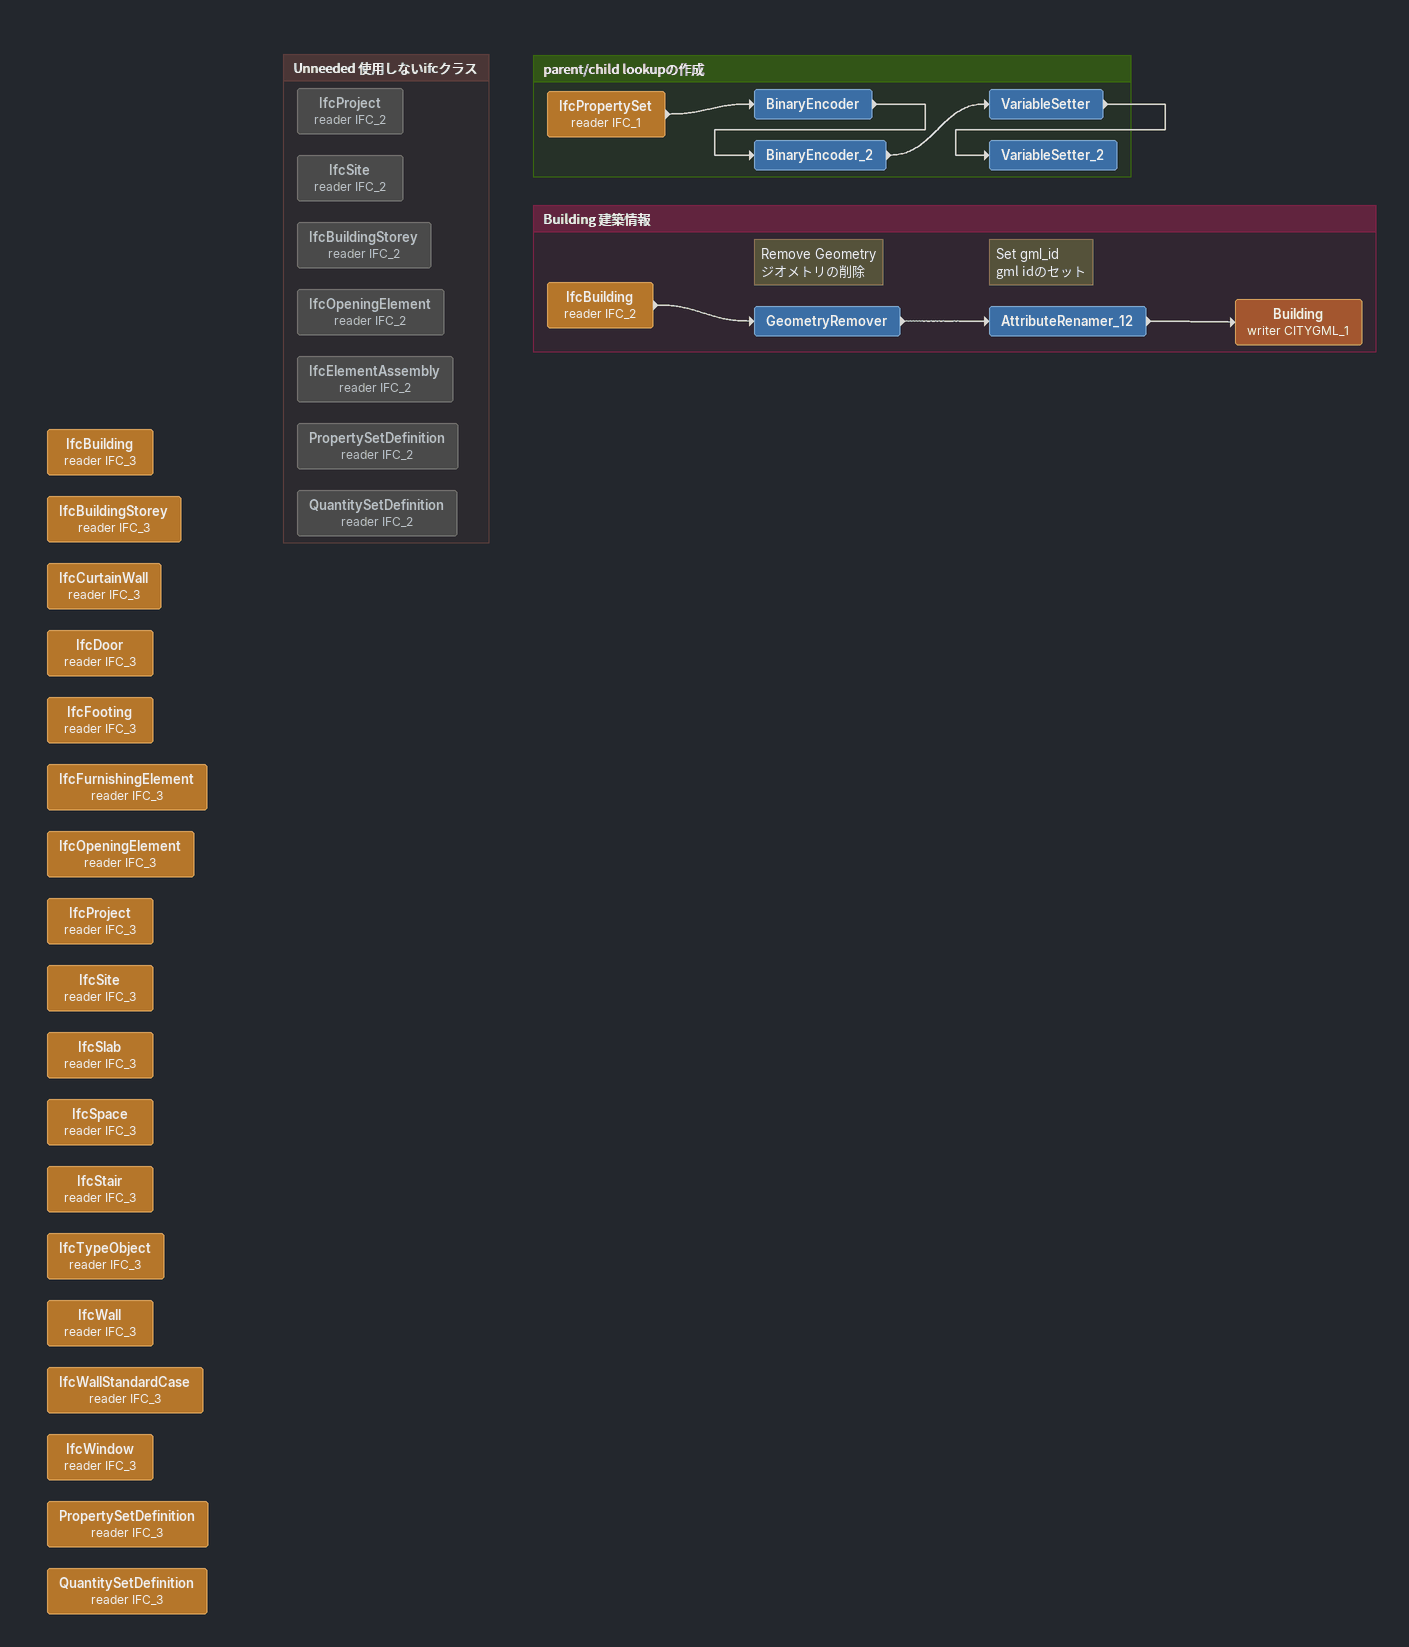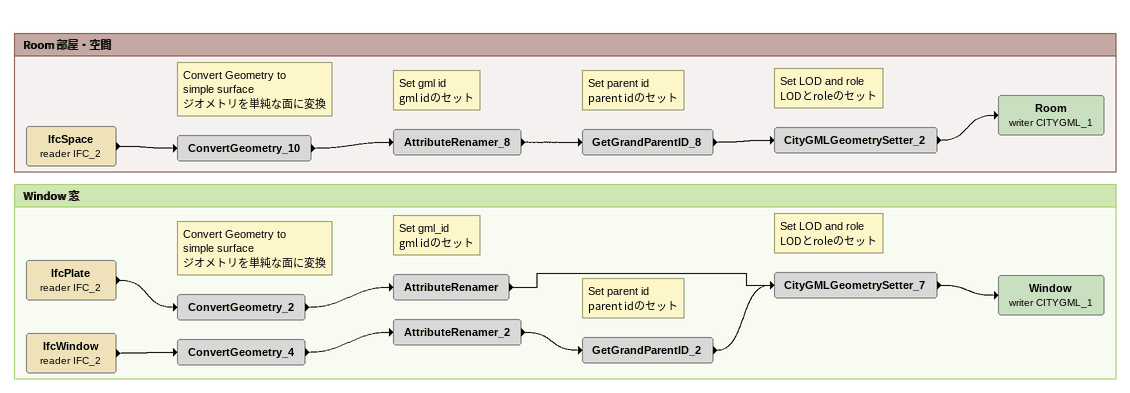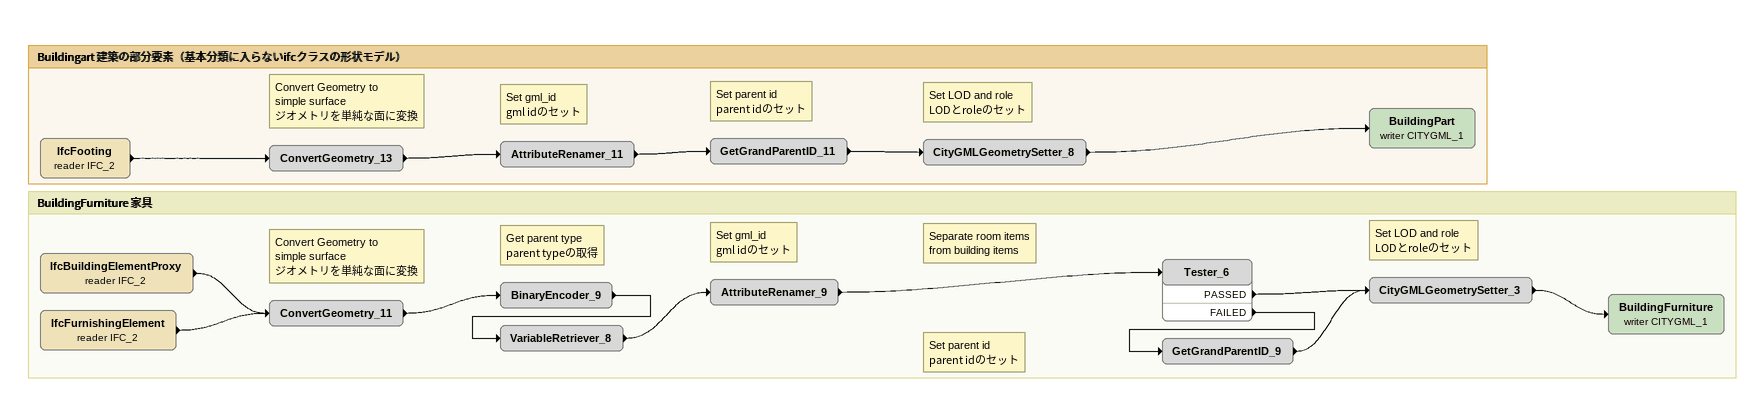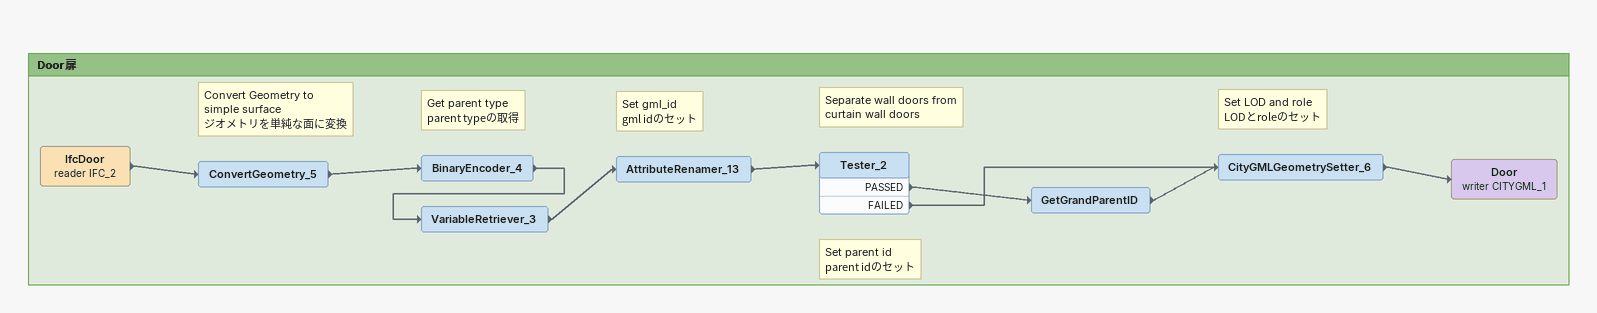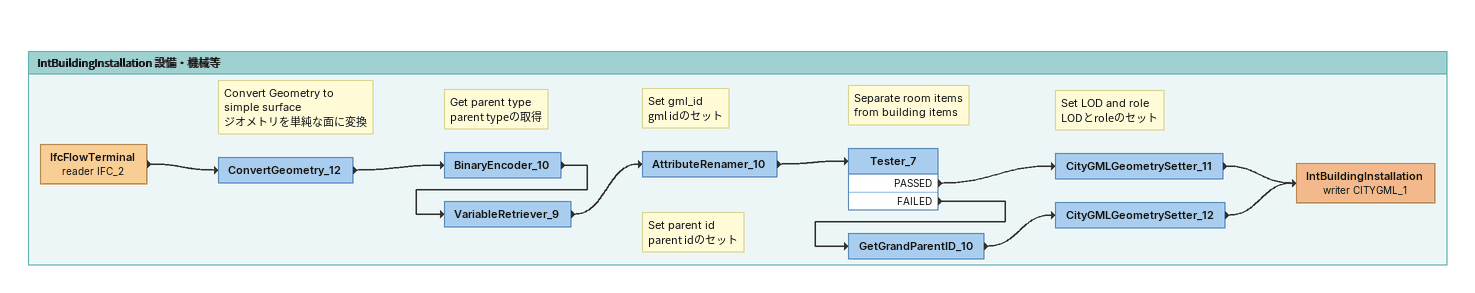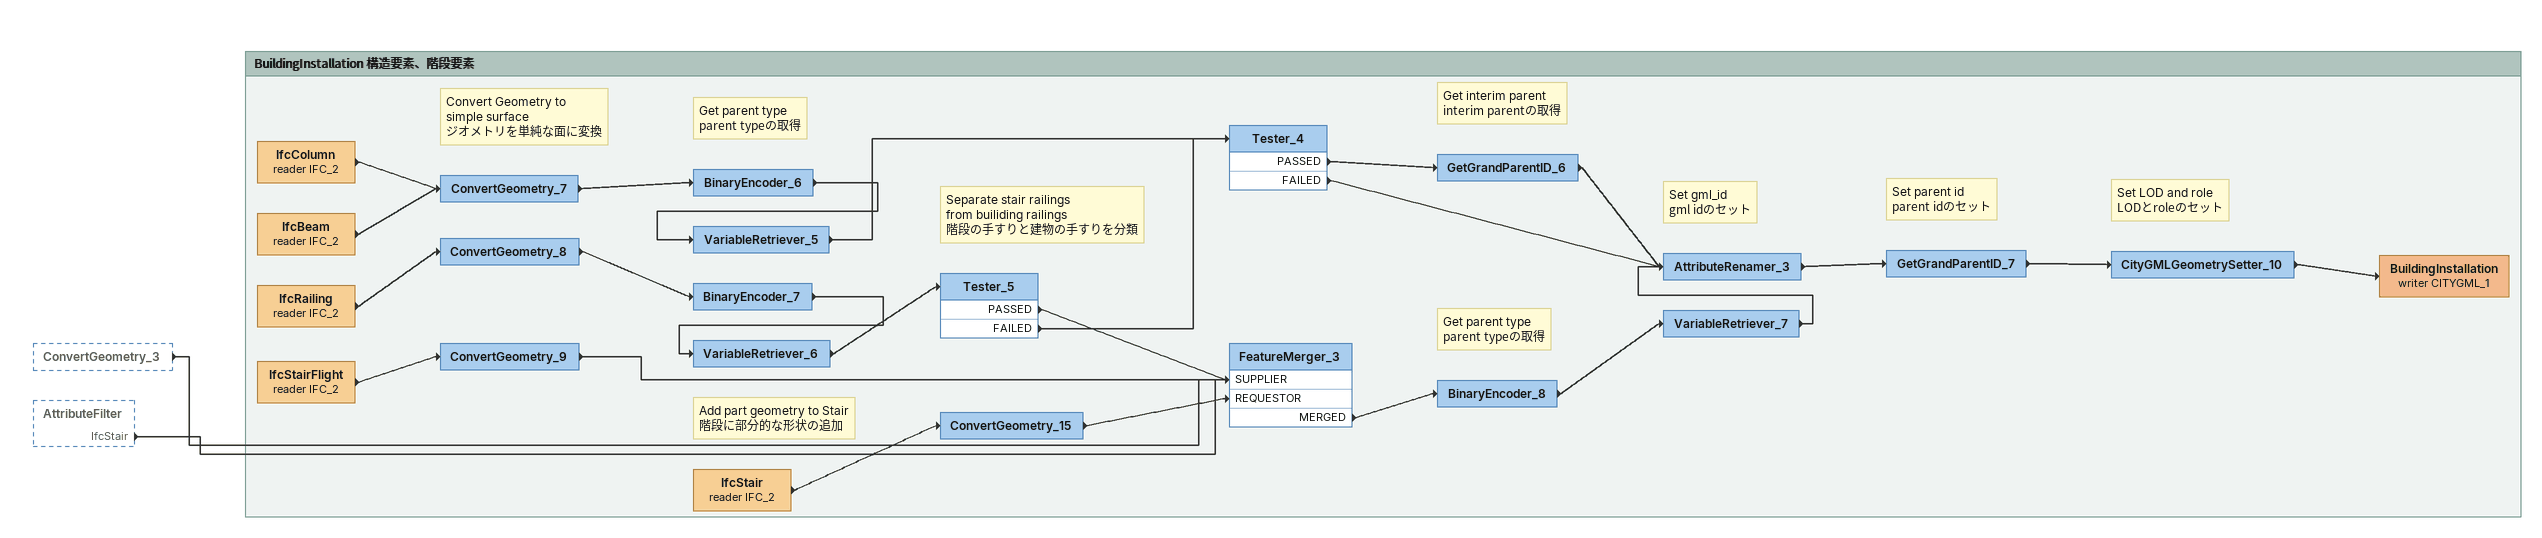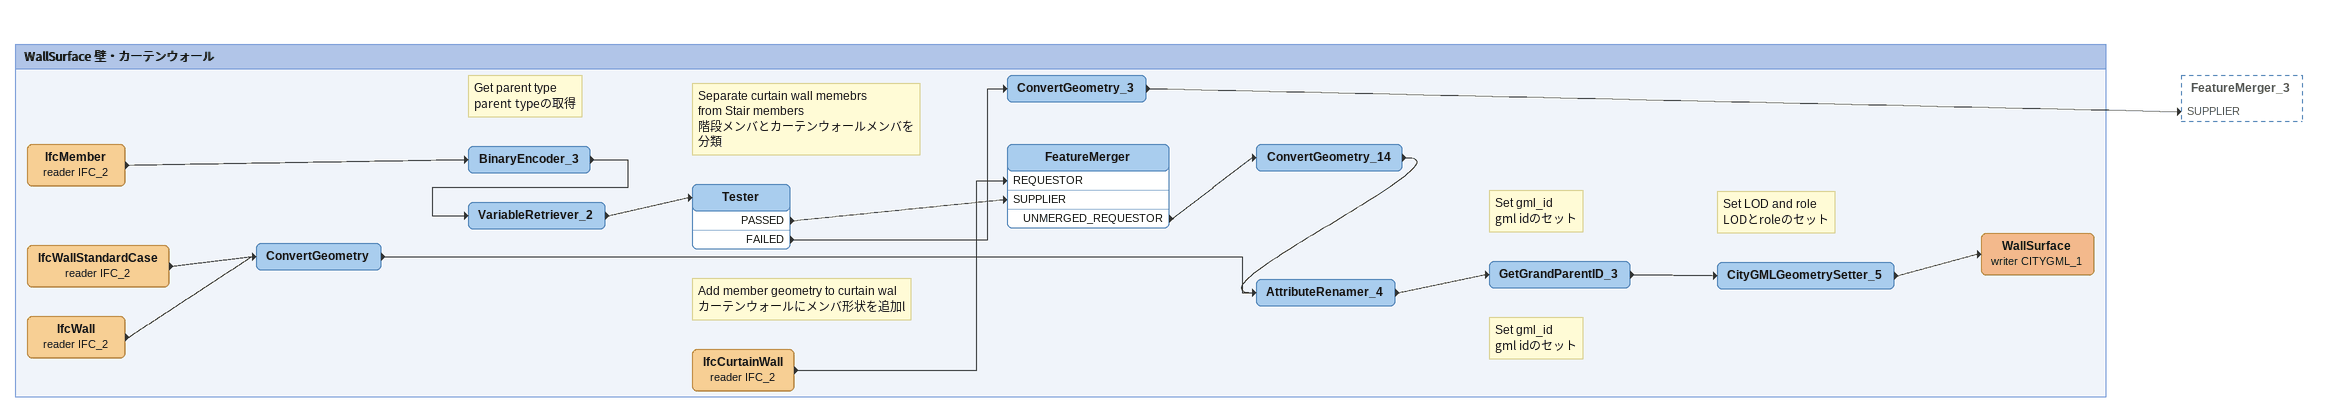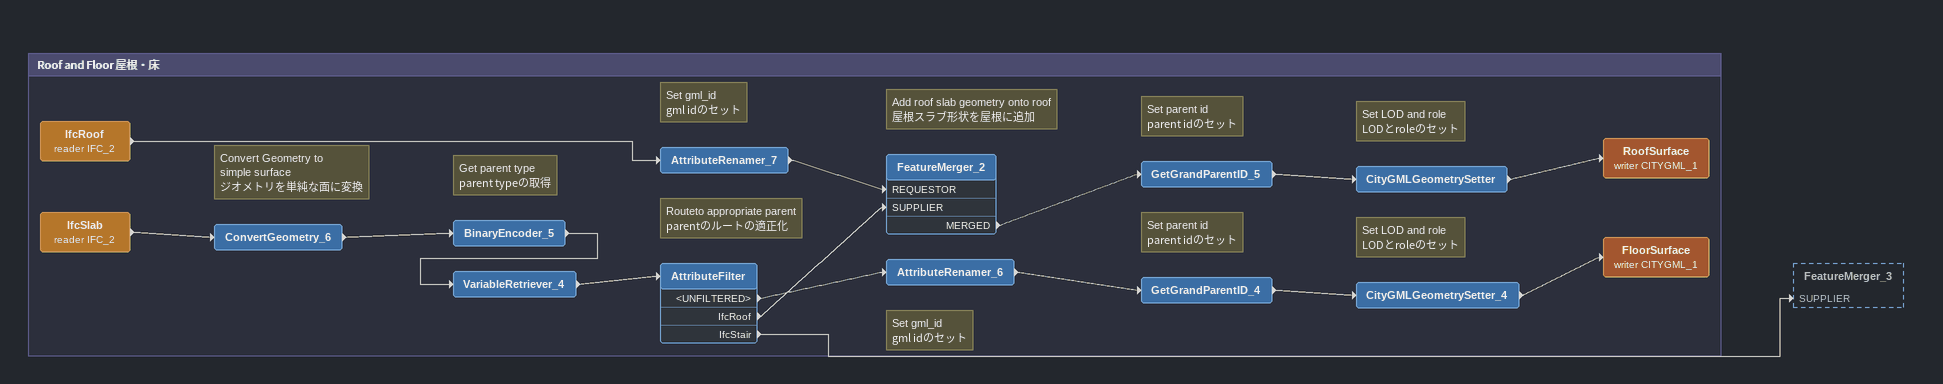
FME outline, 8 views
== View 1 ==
IfcFurnishingElement (reader IFC_3)
IfcWallStandardCase (reader IFC_3)
PropertySetDefinition (reader IFC_3)
QuantitySetDefinition (reader IFC_3)
IfcBuilding (reader IFC_3)
IfcBuildingStorey (reader IFC_3)
IfcCurtainWall (reader IFC_3)
IfcDoor (reader IFC_3)
IfcFooting (reader IFC_3)
IfcOpeningElement (reader IFC_3)
IfcProject (reader IFC_3)
IfcSite (reader IFC_3)
IfcSlab (reader IFC_3)
IfcSpace (reader IFC_3)
IfcStair (reader IFC_3)
IfcTypeObject (reader IFC_3)
IfcWall (reader IFC_3)
IfcWindow (reader IFC_3)

Bookmark: Unneeded 使用しないifcクラス
IfcProject (reader IFC_2) [off]
IfcSite (reader IFC_2) [off]
IfcBuildingStorey (reader IFC_2) [off]
IfcOpeningElement (reader IFC_2) [off]
IfcElementAssembly (reader IFC_2) [off]
PropertySetDefinition (reader IFC_2) [off]
QuantitySetDefinition (reader IFC_2) [off]

Bookmark: parent/child lookupの作成
IfcPropertySet (reader IFC_1)
    -> BinaryEncoder
BinaryEncoder
    -> BinaryEncoder_2
BinaryEncoder_2
    -> VariableSetter
VariableSetter
    -> VariableSetter_2
VariableSetter_2

Bookmark: Building 建築情報
IfcBuilding (reader IFC_2)
    -> GeometryRemover
Note: Remove Geometry / ジオメトリの削除
GeometryRemover
    -> AttributeRenamer_12
Note: Set gml_id / gml idのセット
AttributeRenamer_12
    -> Building (writer CITYGML_1)
Building (writer CITYGML_1)

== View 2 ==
Bookmark: Room 部屋・空間
IfcSpace (reader IFC_2)
    -> ConvertGeometry_10
Note: Convert Geometry to / simple surface / ジオメトリを単純な面に変換
ConvertGeometry_10
    -> AttributeRenamer_8
Note: Set gml id / gml idのセット
AttributeRenamer_8
    -> GetGrandParentID_8
Note: Set parent id / parent idのセット
GetGrandParentID_8
    -> CityGMLGeometrySetter_2
Note: Set LOD and role / LODとroleのセット
CityGMLGeometrySetter_2
    -> Room (writer CITYGML_1)
Room (writer CITYGML_1)

Bookmark: Window 窓
IfcPlate (reader IFC_2)
    -> ConvertGeometry_2
Note: Convert Geometry to / simple surface / ジオメトリを単純な面に変換
ConvertGeometry_2
    -> AttributeRenamer
Note: Set gml_id / gml idのセット
AttributeRenamer
    -> CityGMLGeometrySetter_7
IfcWindow (reader IFC_2)
    -> ConvertGeometry_4
ConvertGeometry_4
    -> AttributeRenamer_2
AttributeRenamer_2
    -> GetGrandParentID_2
Note: Set parent id / parent idのセット
GetGrandParentID_2
    -> CityGMLGeometrySetter_7
Note: Set LOD and role / LODとroleのセット
CityGMLGeometrySetter_7
    -> Window (writer CITYGML_1)
Window (writer CITYGML_1)

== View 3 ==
Bookmark: Buildingart 建築の部分要素（基本分類に入らないifcクラスの形状モデル）
IfcFooting (reader IFC_2)
    -> ConvertGeometry_13
Note: Convert Geometry to / simple surface / ジオメトリを単純な面に変換
ConvertGeometry_13
    -> AttributeRenamer_11
Note: Set gml_id / gml idのセット
AttributeRenamer_11
    -> GetGrandParentID_11
Note: Set parent id / parent idのセット
GetGrandParentID_11
    -> CityGMLGeometrySetter_8
Note: Set LOD and role / LODとroleのセット
CityGMLGeometrySetter_8
    -> BuildingPart (writer CITYGML_1)
BuildingPart (writer CITYGML_1)

Bookmark: BuildingFurniture 家具
IfcBuildingElementProxy (reader IFC_2)
    -> ConvertGeometry_11
IfcFurnishingElement (reader IFC_2)
    -> ConvertGeometry_11
Note: Convert Geometry to / simple surface / ジオメトリを単純な面に変換
ConvertGeometry_11
    -> BinaryEncoder_9
Note: Get parent type / parent typeの取得
BinaryEncoder_9
    -> VariableRetriever_8
VariableRetriever_8
    -> AttributeRenamer_9
Note: Set gml_id / gml idのセット
AttributeRenamer_9
    -> Tester_6
Note: Separate room items / from building items
Tester_6
    PASSED -> CityGMLGeometrySetter_3
    FAILED -> GetGrandParentID_9
Note: Set parent id / parent idのセット
GetGrandParentID_9
    -> CityGMLGeometrySetter_3
Note: Set LOD and role / LODとroleのセット
CityGMLGeometrySetter_3
    -> BuildingFurniture (writer CITYGML_1)
BuildingFurniture (writer CITYGML_1)

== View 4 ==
Bookmark: Door 扉
IfcDoor (reader IFC_2)
    -> ConvertGeometry_5
Note: Convert Geometry to / simple surface / ジオメトリを単純な面に変換
ConvertGeometry_5
    -> BinaryEncoder_4
Note: Get parent type / parent typeの取得
BinaryEncoder_4
    -> VariableRetriever_3
VariableRetriever_3
    -> AttributeRenamer_13
Note: Set gml_id / gml idのセット
AttributeRenamer_13
    -> Tester_2
Note: Separate wall doors from / curtain wall doors
Tester_2
    PASSED -> GetGrandParentID
    FAILED -> CityGMLGeometrySetter_6
Note: Set parent id / parent idのセット
GetGrandParentID
    -> CityGMLGeometrySetter_6
Note: Set LOD and role / LODとroleのセット
CityGMLGeometrySetter_6
    -> Door (writer CITYGML_1)
Door (writer CITYGML_1)

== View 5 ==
Bookmark: IntBuildingInstallation 設備・機械等
IfcFlowTerminal (reader IFC_2)
    -> ConvertGeometry_12
Note: Convert Geometry to / simple surface / ジオメトリを単純な面に変換
ConvertGeometry_12
    -> BinaryEncoder_10
Note: Get parent type / parent typeの取得
BinaryEncoder_10
    -> VariableRetriever_9
VariableRetriever_9
    -> AttributeRenamer_10
Note: Set gml_id / gml idのセット
AttributeRenamer_10
    -> Tester_7
Note: Separate room items / from building items
Tester_7
    PASSED -> CityGMLGeometrySetter_11
    FAILED -> GetGrandParentID_10
Note: Set LOD and role / LODとroleのセット
CityGMLGeometrySetter_11
    -> IntBuildingInstallation (writer CITYGML_1)
Note: Set parent id / parent idのセット
GetGrandParentID_10
    -> CityGMLGeometrySetter_12
CityGMLGeometrySetter_12
    -> IntBuildingInstallation (writer CITYGML_1)
IntBuildingInstallation (writer CITYGML_1)

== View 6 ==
ConvertGeometry_3 [outside]
    -> FeatureMerger_3 [SUPPLIER]
AttributeFilter [outside]
    IfcStair -> FeatureMerger_3 [SUPPLIER]

Bookmark: BuildingInstallation 構造要素、階段要素
IfcColumn (reader IFC_2)
    -> ConvertGeometry_7
IfcBeam (reader IFC_2)
    -> ConvertGeometry_7
Note: Convert Geometry to / simple surface / ジオメトリを単純な面に変換
ConvertGeometry_7
    -> BinaryEncoder_6
Note: Get parent type / parent typeの取得
BinaryEncoder_6
    -> VariableRetriever_5
VariableRetriever_5
    -> Tester_4
IfcRailing (reader IFC_2)
    -> ConvertGeometry_8
ConvertGeometry_8
    -> BinaryEncoder_7
BinaryEncoder_7
    -> VariableRetriever_6
VariableRetriever_6
    -> Tester_5
Note: Separate stair railings / from builiding railings / 階段の手すりと建物の手すりを分類
Tester_5
    PASSED -> FeatureMerger_3 [SUPPLIER]
    FAILED -> Tester_4
Tester_4
    PASSED -> GetGrandParentID_6
    FAILED -> AttributeRenamer_3
Note: Get interim parent / interim parentの取得
GetGrandParentID_6
    -> AttributeRenamer_3
IfcStairFlight (reader IFC_2)
    -> ConvertGeometry_9
ConvertGeometry_9
    -> FeatureMerger_3 [SUPPLIER]
Note: Add part geometry to Stair / 階段に部分的な形状の追加
IfcStair (reader IFC_2)
    -> ConvertGeometry_15
ConvertGeometry_15
    -> FeatureMerger_3 [REQUESTOR]
FeatureMerger_3
    MERGED -> BinaryEncoder_8
Note: Get parent type / parent typeの取得
BinaryEncoder_8
    -> VariableRetriever_7
VariableRetriever_7
    -> AttributeRenamer_3
Note: Set gml_id / gml idのセット
AttributeRenamer_3
    -> GetGrandParentID_7
Note: Set parent id / parent idのセット
GetGrandParentID_7
    -> CityGMLGeometrySetter_10
Note: Set LOD and role / LODとroleのセット
CityGMLGeometrySetter_10
    -> BuildingInstallation (writer CITYGML_1)
BuildingInstallation (writer CITYGML_1)

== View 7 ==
Bookmark: WallSurface 壁・カーテンウォール
IfcMember (reader IFC_2)
    -> BinaryEncoder_3
Note: Get parent type / parent typeの取得
BinaryEncoder_3
    -> VariableRetriever_2
VariableRetriever_2
    -> Tester
Note: Separate curtain wall memebrs / from Stair members / 階段メンバとカーテンウォールメンバを分類
Tester
    PASSED -> FeatureMerger [SUPPLIER]
    FAILED -> ConvertGeometry_3
ConvertGeometry_3
    -> FeatureMerger_3 [SUPPLIER]
IfcWallStandardCase (reader IFC_2)
    -> ConvertGeometry
IfcWall (reader IFC_2)
    -> ConvertGeometry
ConvertGeometry
    -> AttributeRenamer_4
Note: Add member geometry to curtain wal / カーテンウォールにメンバ形状を追加l
IfcCurtainWall (reader IFC_2)
    -> FeatureMerger [REQUESTOR]
FeatureMerger
    UNMERGED_REQUESTOR -> ConvertGeometry_14
ConvertGeometry_14
    -> AttributeRenamer_4
Note: Set gml_id / gml idのセット
AttributeRenamer_4
    -> GetGrandParentID_3
Note: Set gml_id / gml idのセット
GetGrandParentID_3
    -> CityGMLGeometrySetter_5
Note: Set LOD and role / LODとroleのセット
CityGMLGeometrySetter_5
    -> WallSurface (writer CITYGML_1)
WallSurface (writer CITYGML_1)

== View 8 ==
Bookmark: Roof and Floor 屋根・床
IfcRoof (reader IFC_2)
    -> AttributeRenamer_7
Note: Set gml_id / gml idのセット
AttributeRenamer_7
    -> FeatureMerger_2 [REQUESTOR]
IfcSlab (reader IFC_2)
    -> ConvertGeometry_6
Note: Convert Geometry to / simple surface / ジオメトリを単純な面に変換
ConvertGeometry_6
    -> BinaryEncoder_5
Note: Get parent type / parent typeの取得
BinaryEncoder_5
    -> VariableRetriever_4
VariableRetriever_4
    -> AttributeFilter
Note: Routeto appropriate parent / parentのルートの適正化
AttributeFilter
    <UNFILTERED> -> AttributeRenamer_6
    IfcRoof -> FeatureMerger_2 [SUPPLIER]
    IfcStair -> FeatureMerger_3 [SUPPLIER]
Note: Add roof slab geometry onto roof / 屋根スラブ形状を屋根に追加
FeatureMerger_2
    MERGED -> GetGrandParentID_5
Note: Set parent id / parent idのセット
GetGrandParentID_5
    -> CityGMLGeometrySetter
Note: Set LOD and role / LODとroleのセット
CityGMLGeometrySetter
    -> RoofSurface (writer CITYGML_1)
RoofSurface (writer CITYGML_1)
Note: Set gml_id / gml idのセット
AttributeRenamer_6
    -> GetGrandParentID_4
Note: Set parent id / parent idのセット
GetGrandParentID_4
    -> CityGMLGeometrySetter_4
Note: Set LOD and role / LODとroleのセット
CityGMLGeometrySetter_4
    -> FloorSurface (writer CITYGML_1)
FloorSurface (writer CITYGML_1)
